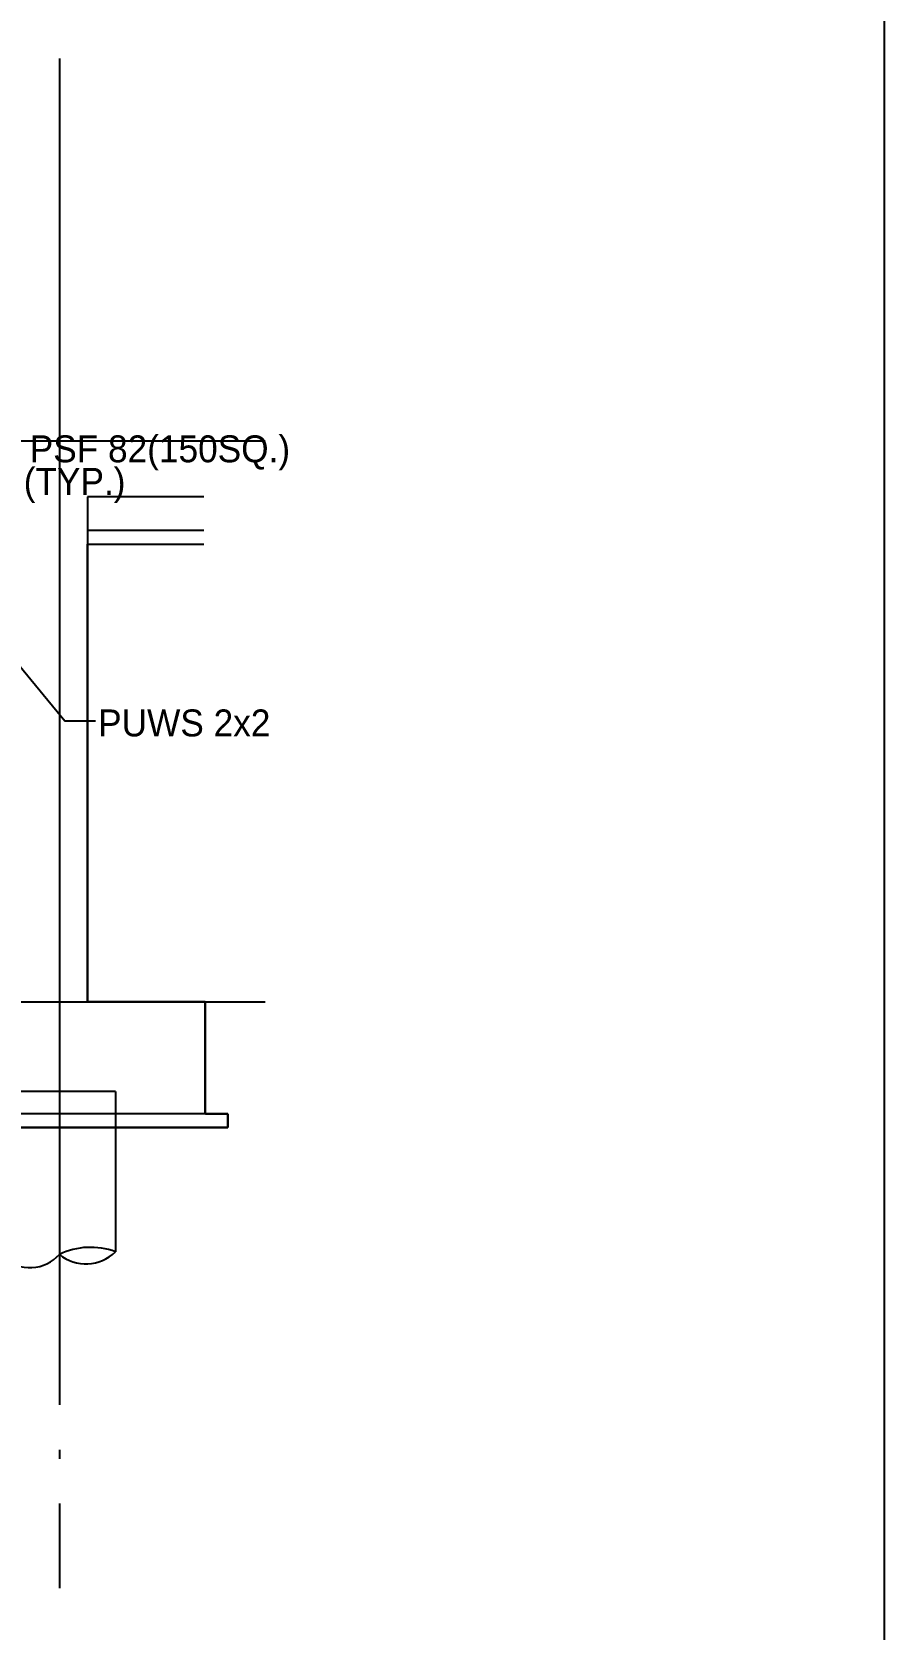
# Model space of a CAD drawing. Header units: millimetres. Extents: x 0 to 268175, y 0 to 74250.
# Drawn here: x 25543 to 29340, y 11974 to 19091 of the extents above; entities that cross this region are included whole.
import ezdxf
from ezdxf.enums import TextEntityAlignment as Align

# ---------------------------------------------------------------- set-up
doc = ezdxf.new("R2010")
doc.units = ezdxf.units.MM
doc.header["$LTSCALE"] = 200
doc.linetypes.add('CEN-GAUN', pattern=[32.2, 30, -1, 0.2, -1])
doc.layers.get('DEFPOINTS').update_dxf_attribs({"color": 137})
for name, color, linetype in [('1 BA', 9, 'Continuous'), ('1 CEN', 15, 'CEN-GAUN'), ('DIM', 7, 'Continuous'), ('PIPE RACK', 6, 'Continuous')]:
    doc.layers.add(name, color=color, linetype=linetype)
doc.styles.add('돋움체', font='gulim.ttc')

msp = doc.modelspace()

# ---------------------------------------------------------------- linework, layer by layer
at = {"layer": '1 BA'}
for p, q in [((4265.1, 17269.3), (26309.3, 17269.3)), ((26309.3, 17019.3), (25790.1, 17019.3)), ((25790.1, 17019.3), (25790.1, 14769.3)), ((26309.3, 16869.3), (25790.1, 16869.3)), ((25790.1, 16809.3), (26309.3, 16809.3)), ((25790.1, 14769.3), (25790.1, 16809.3)), ((25790.1, 16809.3), (26309.3, 16809.3)), ((25790.1, 14769.3), (26315.1, 14769.3)), ((26315.1, 14769.3), (25790.1, 14769.3)), ((26315.1, 14769.3), (26315.1, 14269.3)), ((26315.1, 14269.3), (26315.1, 14769.3)), ((25915.1, 14369.3), (25415.1, 14369.3)), ((25915.1, 14369.3), (25915.1, 13655.1)), ((26315.1, 14269.3), (7065.1, 14269.3)), ((26415.9, 14269.3), (26315.1, 14269.3)), ((26315.9, 14269.3), (26415.9, 14269.3)), ((26415.9, 14269.3), (26415.9, 14209.3)), ((26415.9, 14209.3), (26415.9, 14269.3)), ((26415.9, 14209.3), (7065.1, 14209.3)), ((7065.1, 14209.3), (26415.9, 14209.3))]:
    msp.add_line(p, q, dxfattribs=at)
for centre, radius, start, end in [((25803.4, 13352.6), 322.5, 69.73301, 115.39312), ((25533.1, 13760.7), 176.2, 227.92598, 318.47929), ((25783.8, 13790.3), 188.4, 230.95727, 314.16887)]:
    msp.add_arc(centre, radius, start, end, dxfattribs=at)
at = {"layer": '1 CEN'}
for p, q in [((25665.1, 18973.3), (25665.1, 12156.3)), ((3443.8, 17269.3), (26581.8, 17269.3)), ((3443.8, 14769.3), (26581.8, 14769.3))]:
    msp.add_line(p, q, dxfattribs=at)
at = {"layer": 'DEFPOINTS'}
msp.add_lwpolyline([(1860, 22920), (29340, 22920), (29340, 840), (1860, 840)], close=True, dxfattribs=at)
msp.add_lwpolyline([(1860, 22920), (29340, 22920), (29340, 840), (1860, 840)], close=True, dxfattribs=at)
at = {"layer": 'DIM', "color": 7}
msp.add_lwpolyline([(25428.1, 16339), (25689.7, 16020.9), (25825.7, 16020.9)], dxfattribs=at)

# ---------------------------------------------------------------- texts
at = {"layer": 'PIPE RACK', "style": '돋움체'}
for s, p in [('PSF 82(150SQ.)', (25533, 17233.4, 0)), ('(TYP.)', (25506.3, 17088.3, 0)), ('PUWS 2x2', (25837.9, 16012, 0))]:
    msp.add_text(s, height=120, dxfattribs=at).set_placement(p, align=Align.MIDDLE_LEFT)

doc.saveas('drawing.dxf')
